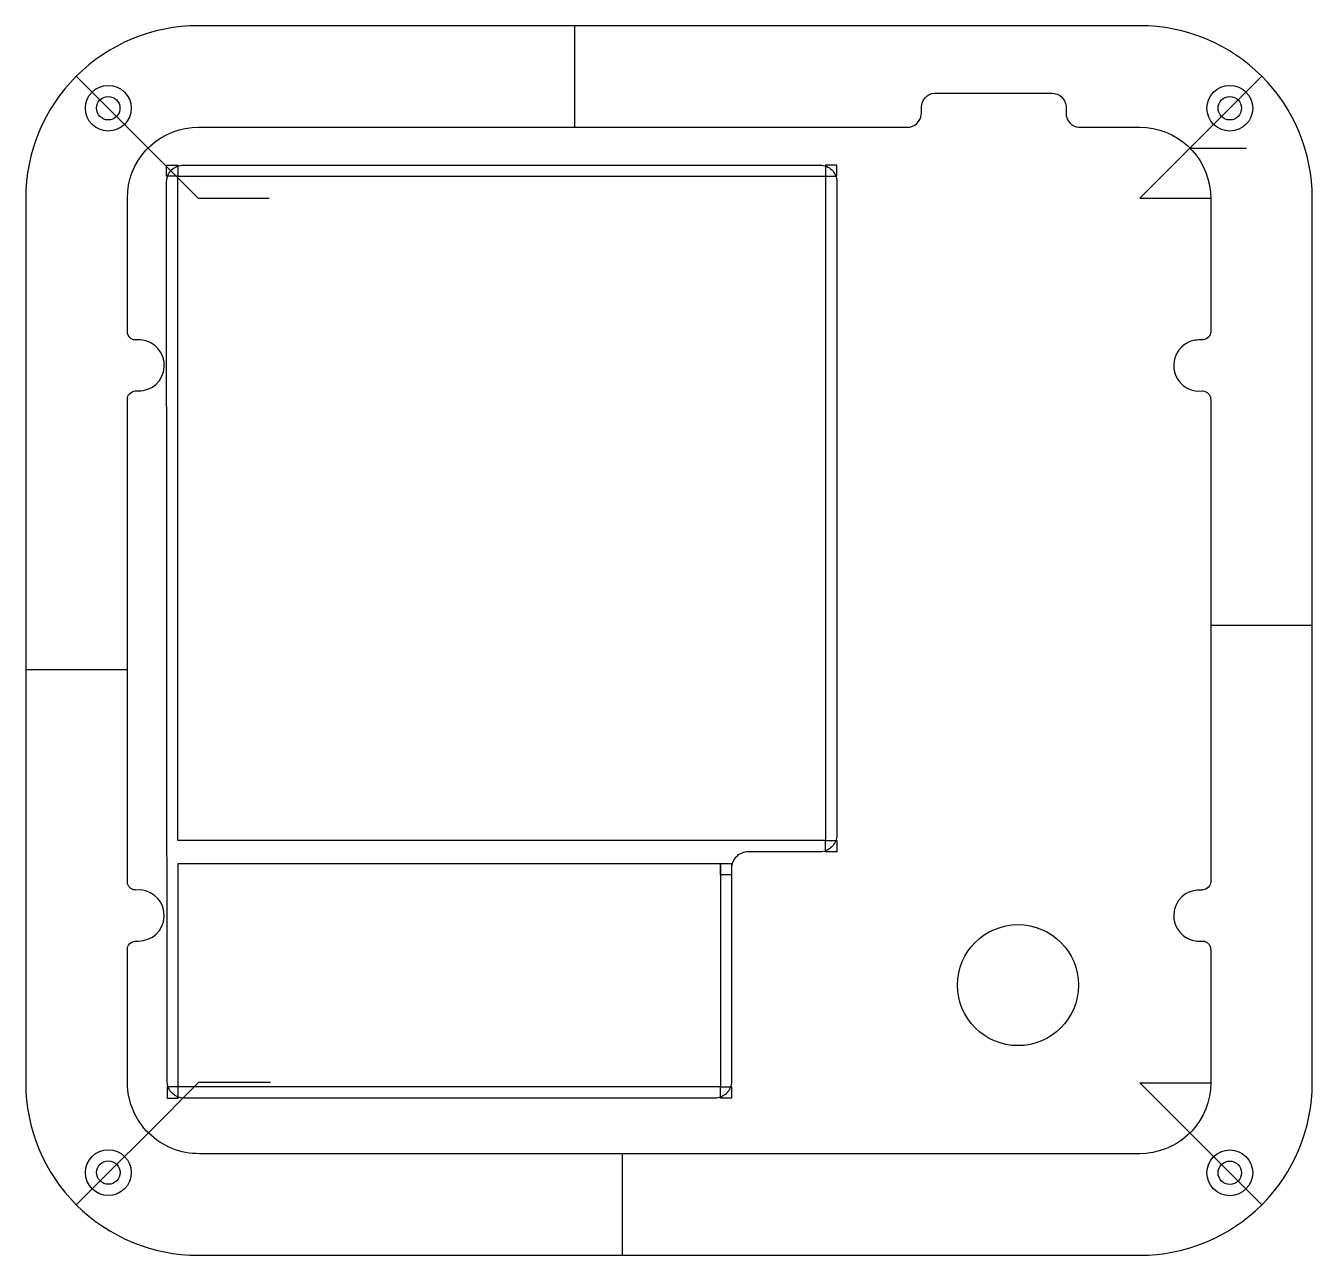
# Model space of a CAD drawing. Header units: millimetres. Extents: x -10 to 105, y -12 to 98.
import ezdxf

# ---------------------------------------------------------------- set-up
doc = ezdxf.new("R2010")
doc.units = ezdxf.units.MM
doc.layers.get('0').update_dxf_attribs({"linetype": 'CONTINUOUS'})

msp = doc.modelspace()

# ---------------------------------------------------------------- linework, layer by layer
for p, q in [((38.86, 89.16), (38.86, 98.26)), ((-2.92, 90.87), (-5.79, 93.73)), ((97.53, 90.87), (100.39, 93.73)), ((0.65, 87.3), (-2.92, 90.87)), ((93.96, 87.3), (97.53, 90.87)), ((5.14, 82.81), (0.65, 87.3)), ((89.47, 82.81), (93.96, 87.3)), ((93.96, 87.3), (99.01, 87.3)), ((2.31, 84.78), (2.31, 85.78)), ((2.31, 85.78), (3.31, 85.78)), ((3.31, 85.78), (3.31, 84.78)), ((62.33, 85.78), (61.33, 85.78)), ((61.33, 85.78), (61.33, 84.78)), ((62.33, 84.78), (62.33, 85.78)), ((3.31, 84.78), (2.31, 84.78)), ((3.31, 25.26), (3.31, 84.78)), ((3.31, 84.78), (61.33, 84.78)), ((61.33, 84.78), (61.33, 25.26)), ((61.33, 84.78), (62.33, 84.78)), ((5.14, 82.81), (11.49, 82.81)), ((89.47, 82.81), (95.82, 82.81)), ((95.82, 44.55), (104.92, 44.55)), ((-1.21, 40.57), (-10.31, 40.57)), ((61.33, 25.26), (3.31, 25.26)), ((61.33, 25.26), (62.33, 25.26)), ((61.33, 24.26), (61.33, 25.26)), ((62.33, 24.26), (61.33, 24.26)), ((62.33, 25.26), (62.33, 24.26)), ((3.35, 3.19), (3.35, 23.2)), ((3.35, 23.2), (51.9, 23.2)), ((51.9, 23.2), (51.9, 3.19)), ((51.9, 23.2), (52.9, 23.2)), ((51.9, 22.2), (51.9, 23.2)), ((52.9, 23.2), (52.9, 22.2)), ((52.9, 22.2), (51.9, 22.2)), ((5.2, 3.63), (0.67, -0.91)), ((5.2, 3.63), (11.61, 3.63)), ((89.47, 3.56), (95.82, 3.56)), ((89.47, 3.56), (93.96, -0.93)), ((3.35, 3.19), (2.35, 3.19)), ((2.35, 3.19), (2.35, 2.19)), ((51.9, 3.19), (3.35, 3.19)), ((3.35, 2.19), (3.35, 3.19)), ((51.9, 3.19), (52.9, 3.19)), ((51.9, 2.19), (51.9, 3.19)), ((52.9, 3.19), (52.9, 2.19)), ((2.35, 2.19), (3.35, 2.19)), ((52.9, 2.19), (51.9, 2.19)), ((0.67, -0.91), (-2.91, -4.48)), ((93.96, -0.93), (97.53, -4.5)), ((43.11, -2.79), (43.11, -11.89)), ((-2.91, -4.48), (-5.77, -7.34)), ((97.53, -4.5), (100.39, -7.36))]:
    msp.add_line(p, q)
for points in [[(5.14, -11.89), (89.47, -11.89, 0.414214), (104.92, 3.56), (104.92, 82.81, 0.414214), (89.47, 98.26), (5.14, 98.26, 0.414214), (-10.31, 82.81), (-10.31, 3.56, 0.414214)], [(82.86, 90.95), (82.86, 90.43, 0.388879), (84.02, 89.16), (84.13, 89.16), (89.47, 89.16, -0.388879), (95.79, 83.36), (95.82, 82.81), (95.82, 70.87, -0.388879), (95.12, 70.11), (95.05, 70.11), (94.8, 70.11), (94.6, 70.1), (94.4, 70.08, 0.968562), (95.05, 65.54), (95.12, 65.54, -0.36397), (95.81, 64.84), (95.82, 64.78), (95.82, 21.6, -0.388879), (95.12, 20.84), (95.05, 20.83), (94.8, 20.83), (94.6, 20.83), (94.4, 20.8, 0.968562), (95.05, 16.26), (95.12, 16.26, -0.36397), (95.81, 15.57), (95.82, 15.5), (95.82, 3.56, -0.388879), (90.02, -2.76), (89.47, -2.79), (5.26, -2.79, -0.414214), (-1.21, 3.56), (-1.21, 15.5, -0.388879), (-0.52, 16.26), (-0.45, 16.26), (-0.2, 16.26), (0, 16.27), (0.2, 16.3, 0.968562), (-0.45, 20.83), (-0.52, 20.84, -0.363969), (-1.21, 21.53), (-1.21, 21.6), (-1.21, 64.78, -0.388879), (-0.52, 65.54), (-0.45, 65.54), (-0.2, 65.54), (0, 65.55), (0.2, 65.57, 0.968562), (-0.45, 70.11), (-0.52, 70.11, -0.363969), (-1.21, 70.81), (-1.21, 70.87), (-1.21, 82.81, -0.388879), (4.58, 89.14), (5.14, 89.16), (68.64, 89.16, 0.388879), (69.9, 90.32), (69.91, 90.43), (69.91, 90.95, -0.388879), (71.07, 92.22), (71.18, 92.22), (81.59, 92.22, -0.388879), (82.86, 91.06)], [(2.35, 3.69), (2.31, 84.28, -0.414351), (3.81, 85.78), (60.83, 85.78, -0.414214), (62.33, 84.28), (62.33, 25.76, -0.414214), (60.83, 24.26), (54.4, 24.26, 0.414214), (52.9, 22.76), (52.9, 3.69, -0.414214), (51.4, 2.19), (3.85, 2.19, -0.414076)]]:
    msp.add_lwpolyline(points, format="xyb", close=True)
for centre, radius in [((-2.92, 90.87), 2.05), ((97.53, 90.87), 2.05), ((-2.92, 90.87), 1.05), ((97.53, 90.87), 1.05), ((78.56, 12.31), 5.42), ((-2.91, -4.48), 2.05), ((-2.91, -4.48), 1.05), ((97.53, -4.5), 2.05), ((97.53, -4.5), 1.05)]:
    msp.add_circle(centre, radius)

doc.saveas('drawing.dxf')
